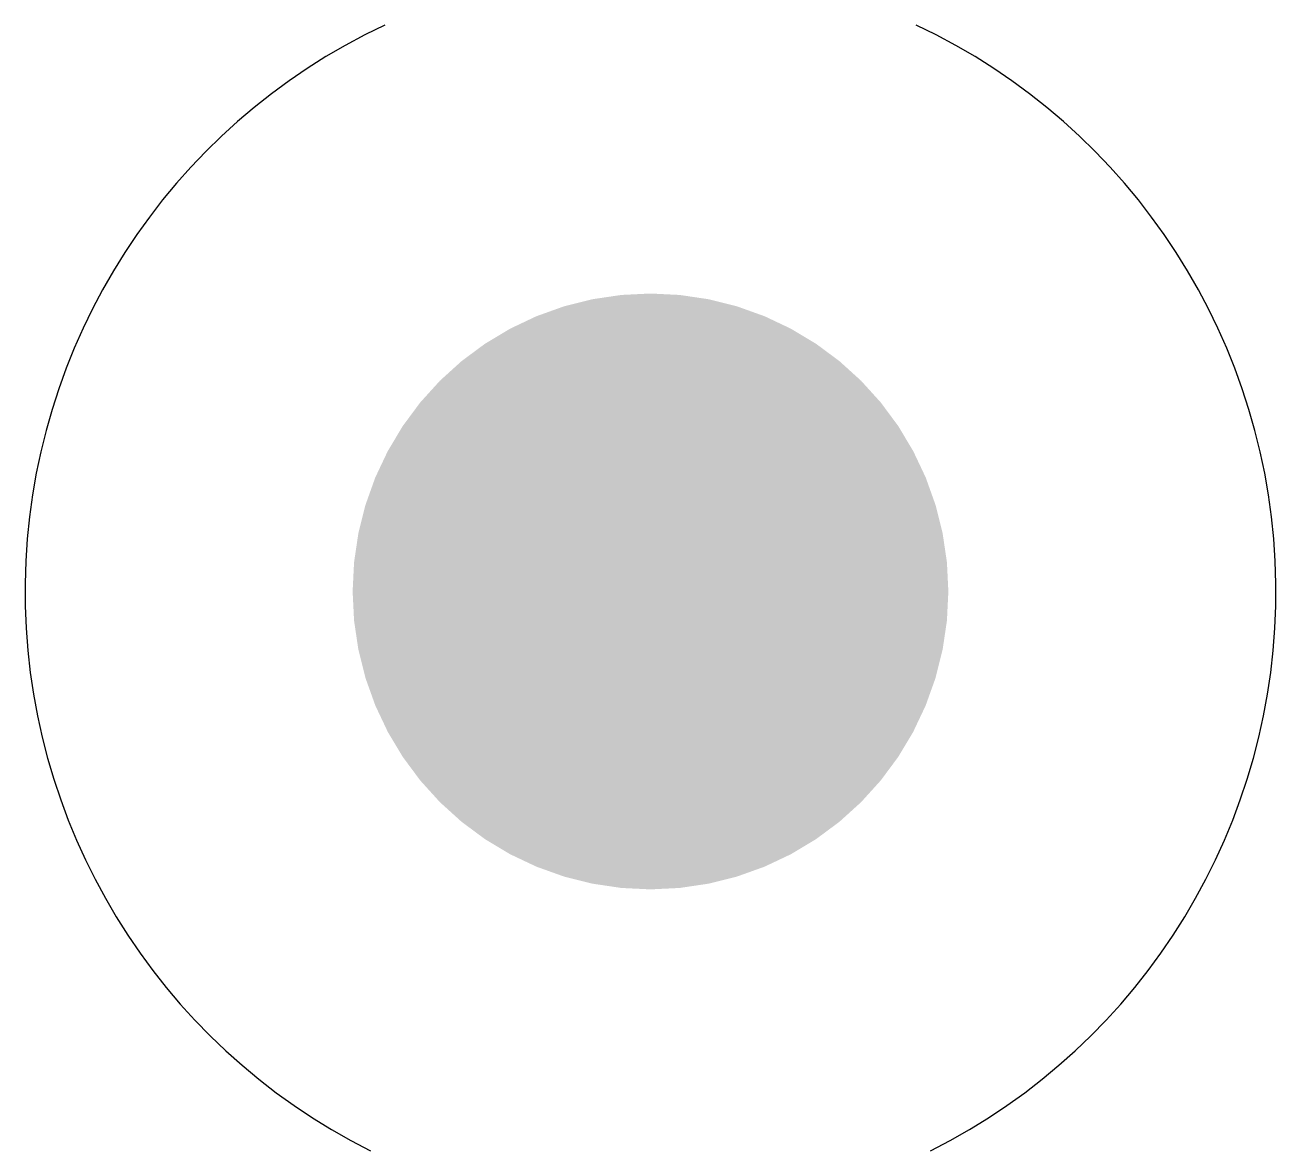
# Model space of a CAD drawing. Header units: millimetres. Extents: x -2888.71 to -2888.503, y 1171.691 to 1171.877.
import ezdxf

# ---------------------------------------------------------------- set-up
doc = ezdxf.new("R2010")
doc.units = ezdxf.units.MM
doc.header["$LTSCALE"] = 10
doc.layers.add('Hds_símbolos', color=2, linetype='Continuous')

msp = doc.modelspace()

# ---------------------------------------------------------------- linework, layer by layer
at = {"layer": 'Hds_símbolos', "color": 1, "const_width": 0.049158483455118}
msp.add_lwpolyline([(-2888.630982914541, 1171.783765652194, 1), (-2888.581824431086, 1171.783765652194, 1)], format="xyb", close=True, dxfattribs=at)
at = {"layer": 'Hds_símbolos', "color": 2}
for start, end in [(115.1258732896849, 243.4234204774292), (296.5765795225709, 64.87412671031507)]:
    msp.add_arc((-2888.606403672813, 1171.783765652194), 0.1032265295374449, start, end, dxfattribs=at)

doc.saveas('drawing.dxf')
